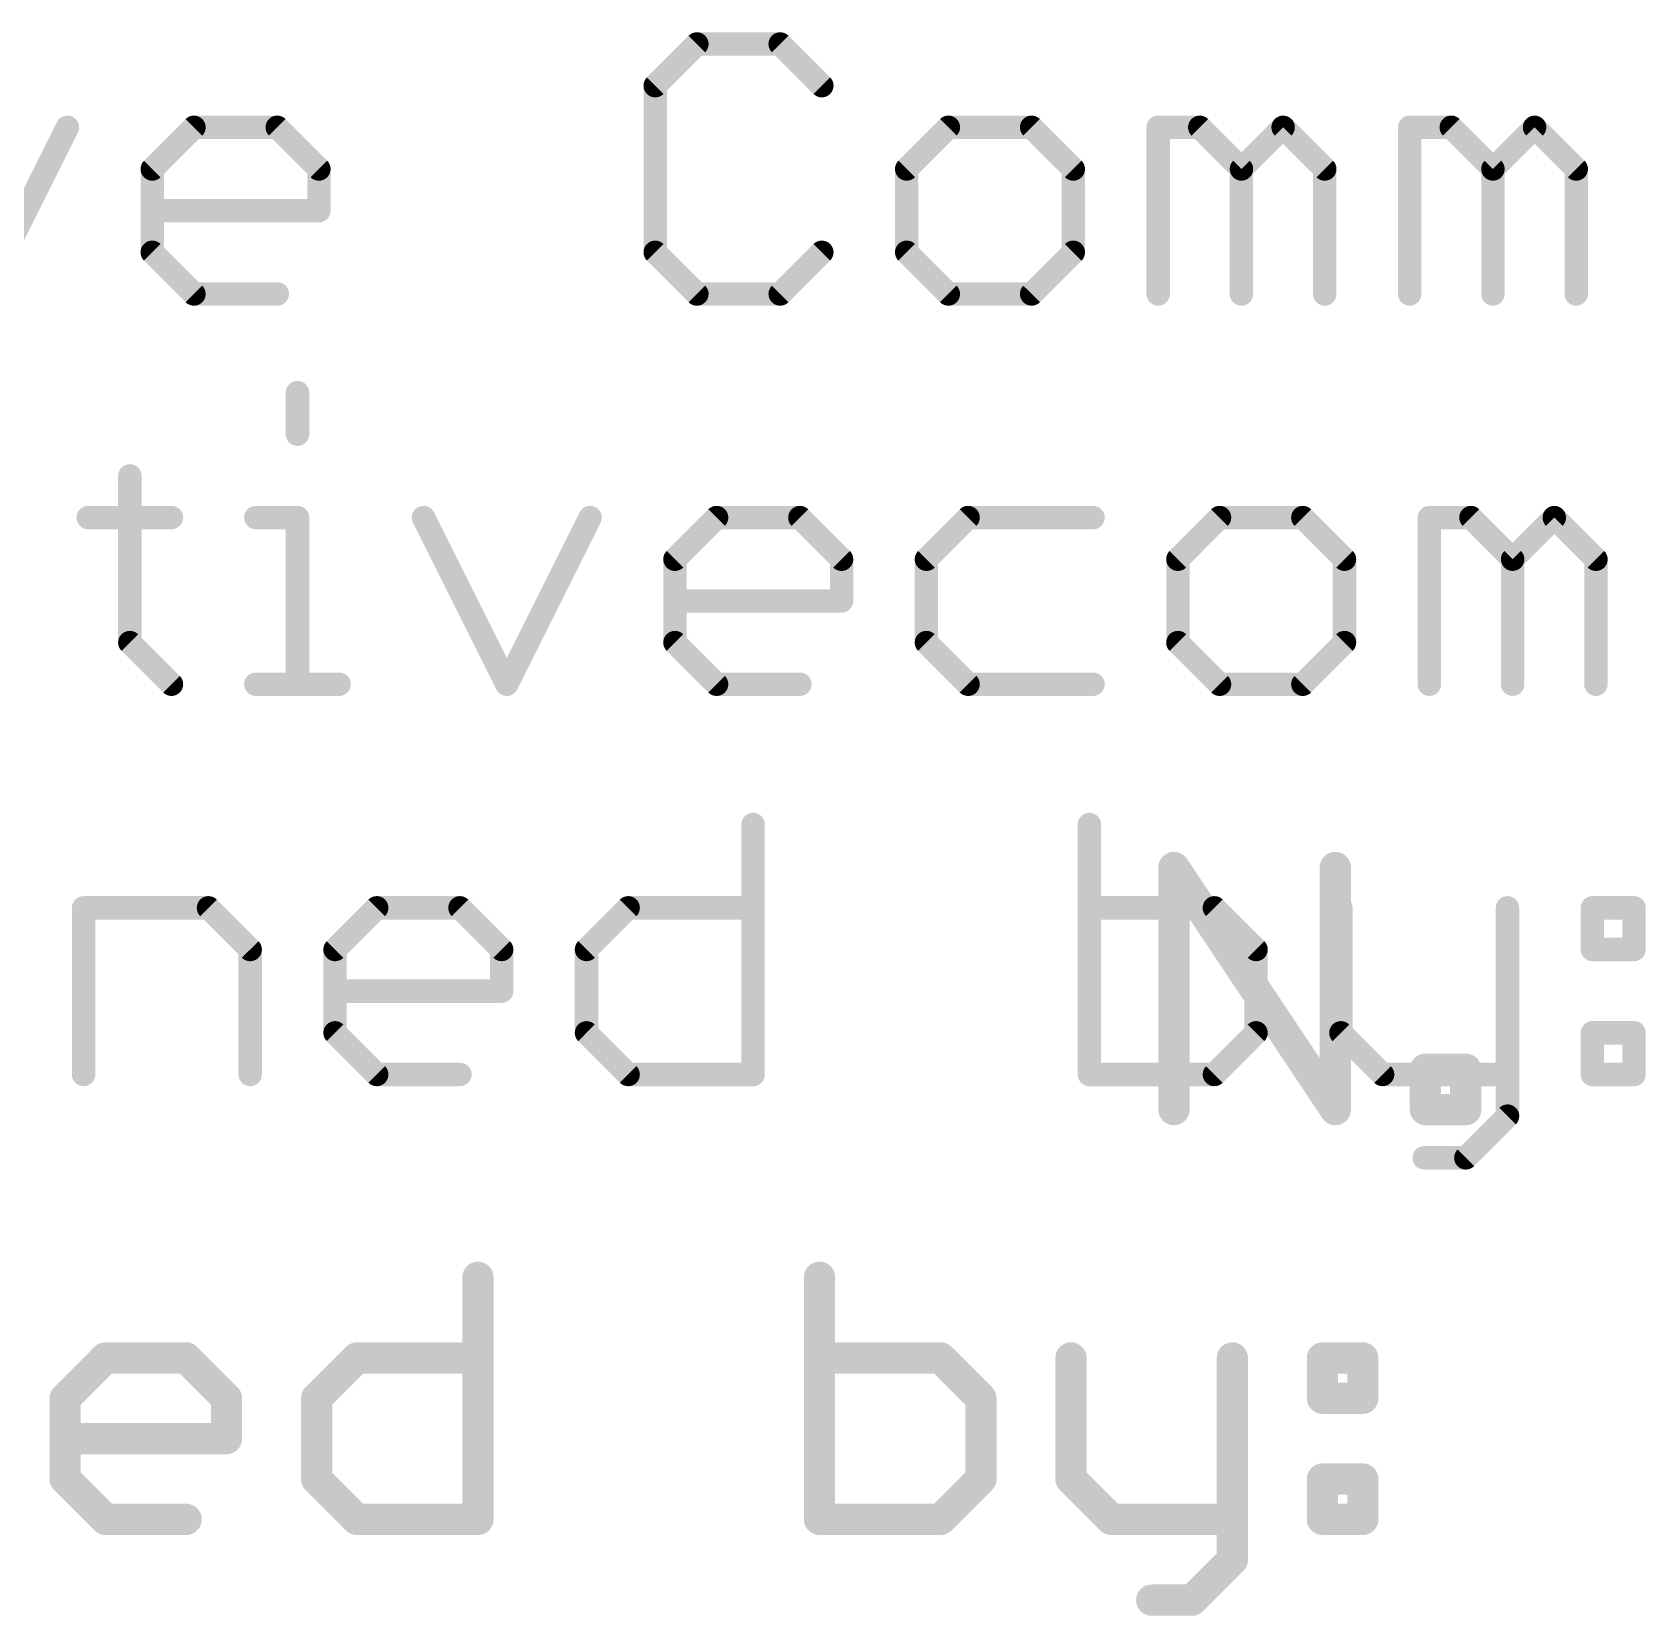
# Model space of a CAD drawing. Extents: x -30 to 77, y -19 to 28.
# Drawn here: x 9.43 to 19.94, y -18.69 to -8.38 of the extents above; entities that cross this region are included whole.
import ezdxf

# ---------------------------------------------------------------- set-up
doc = ezdxf.new("R2010")
doc.units = 0
doc.layers.add('51', color=53, linetype='CONTINUOUS')

msp = doc.modelspace()

# ---------------------------------------------------------------- linework, layer by layer
at = {"layer": '51'}
for points, const_width in [([(13.7597, -8.4568), (13.4885, -8.728)], 0.1524), ([(14.302, -8.4568), (13.7597, -8.4568)], 0.1524), ([(14.5732, -8.728), (14.302, -8.4568)], 0.1524), ([(13.4885, -8.728), (13.4885, -9.8126)], 0.1524), ([(9.1194, -10.0838), (9.6617, -8.9991)], 0.1524), ([(10.2142, -9.2703), (10.4854, -8.9991)], 0.1524), ([(10.4854, -8.9991), (11.0277, -8.9991)], 0.1524), ([(11.0277, -8.9991), (11.2988, -9.2703)], 0.1524), ([(15.3968, -8.9991), (15.1257, -9.2703)], 0.1524), ([(15.9392, -8.9991), (15.3968, -8.9991)], 0.1524), ([(16.2103, -9.2703), (15.9392, -8.9991)], 0.1524), ([(16.7628, -10.0838), (16.7628, -8.9991)], 0.1524), ([(16.7628, -8.9991), (17.034, -8.9991)], 0.1524), ([(17.034, -8.9991), (17.3051, -9.2703)], 0.1524), ([(17.3051, -9.2703), (17.5763, -8.9991)], 0.1524), ([(17.5763, -8.9991), (17.8475, -9.2703)], 0.1524), ([(18.4, -10.0838), (18.4, -8.9991)], 0.1524), ([(18.4, -8.9991), (18.6711, -8.9991)], 0.1524), ([(18.6711, -8.9991), (18.9423, -9.2703)], 0.1524), ([(18.9423, -9.2703), (19.2135, -8.9991)], 0.1524), ([(19.2135, -8.9991), (19.4846, -9.2703)], 0.1524), ([(10.2142, -9.8126), (10.2142, -9.2703)], 0.1524), ([(11.2988, -9.2703), (11.2988, -9.5415)], 0.1524), ([(15.1257, -9.2703), (15.1257, -9.8126)], 0.1524), ([(16.2103, -9.8126), (16.2103, -9.2703)], 0.1524), ([(17.3051, -9.2703), (17.3051, -10.0838)], 0.1524), ([(17.8475, -9.2703), (17.8475, -10.0838)], 0.1524), ([(18.9423, -9.2703), (18.9423, -10.0838)], 0.1524), ([(19.4846, -9.2703), (19.4846, -10.0838)], 0.1524), ([(11.2988, -9.5415), (10.2142, -9.5415)], 0.1524), ([(10.4854, -10.0838), (10.2142, -9.8126)], 0.1524), ([(13.4885, -9.8126), (13.7597, -10.0838)], 0.1524), ([(14.302, -10.0838), (14.5732, -9.8126)], 0.1524), ([(15.1257, -9.8126), (15.3968, -10.0838)], 0.1524), ([(15.9392, -10.0838), (16.2103, -9.8126)], 0.1524), ([(11.0277, -10.0838), (10.4854, -10.0838)], 0.1524), ([(13.7597, -10.0838), (14.302, -10.0838)], 0.1524), ([(15.3968, -10.0838), (15.9392, -10.0838)], 0.1524), ([(11.1595, -10.7256), (11.1595, -10.9968)], 0.1524), ([(10.068, -11.268), (10.068, -12.3526)], 0.1524), ([(9.7969, -11.5391), (10.3392, -11.5391)], 0.1524), ([(10.8883, -11.5391), (11.1595, -11.5391)], 0.1524), ([(11.1595, -11.5391), (11.1595, -12.6238)], 0.1524), ([(11.9798, -11.5391), (12.5221, -12.6238)], 0.1524), ([(12.5221, -12.6238), (13.0644, -11.5391)], 0.1524), ([(13.6169, -11.8103), (13.8881, -11.5391)], 0.1524), ([(13.8881, -11.5391), (14.4304, -11.5391)], 0.1524), ([(14.4304, -11.5391), (14.7016, -11.8103)], 0.1524), ([(15.5252, -11.5391), (15.2541, -11.8103)], 0.1524), ([(16.3387, -11.5391), (15.5252, -11.5391)], 0.1524), ([(17.1624, -11.5391), (16.8912, -11.8103)], 0.1524), ([(17.7047, -11.5391), (17.1624, -11.5391)], 0.1524), ([(17.9759, -11.8103), (17.7047, -11.5391)], 0.1524), ([(18.5284, -12.6238), (18.5284, -11.5391)], 0.1524), ([(18.5284, -11.5391), (18.7995, -11.5391)], 0.1524), ([(18.7995, -11.5391), (19.0707, -11.8103)], 0.1524), ([(19.0707, -11.8103), (19.3419, -11.5391)], 0.1524), ([(19.3419, -11.5391), (19.613, -11.8103)], 0.1524), ([(13.6169, -12.3526), (13.6169, -11.8103)], 0.1524), ([(14.7016, -11.8103), (14.7016, -12.0815)], 0.1524), ([(15.2541, -11.8103), (15.2541, -12.3526)], 0.1524), ([(16.8912, -11.8103), (16.8912, -12.3526)], 0.1524), ([(17.9759, -12.3526), (17.9759, -11.8103)], 0.1524), ([(19.0707, -11.8103), (19.0707, -12.6238)], 0.1524), ([(19.613, -11.8103), (19.613, -12.6238)], 0.1524), ([(14.7016, -12.0815), (13.6169, -12.0815)], 0.1524), ([(10.068, -12.3526), (10.3392, -12.6238)], 0.1524), ([(13.8881, -12.6238), (13.6169, -12.3526)], 0.1524), ([(15.2541, -12.3526), (15.5252, -12.6238)], 0.1524), ([(16.8912, -12.3526), (17.1624, -12.6238)], 0.1524), ([(17.7047, -12.6238), (17.9759, -12.3526)], 0.1524), ([(10.8883, -12.6238), (11.4306, -12.6238)], 0.1524), ([(14.4304, -12.6238), (13.8881, -12.6238)], 0.1524), ([(15.5252, -12.6238), (16.3387, -12.6238)], 0.1524), ([(17.1624, -12.6238), (17.7047, -12.6238)], 0.1524), ([(14.1258, -13.5368), (14.1258, -15.1638)], 0.1524), ([(16.3154, -13.5368), (16.3154, -15.1638)], 0.1524), ([(16.8656, -15.3924), (16.8656, -13.8163)], 0.2032), ([(16.8656, -13.8163), (17.9164, -15.3924)], 0.2032), ([(17.9164, -15.3924), (17.9164, -13.8163)], 0.2032), ([(9.7668, -15.1638), (9.7668, -14.0791)], 0.1524), ([(9.7668, -14.0791), (10.5803, -14.0791)], 0.1524), ([(10.5803, -14.0791), (10.8514, -14.3503)], 0.1524), ([(11.4039, -14.3503), (11.6751, -14.0791)], 0.1524), ([(11.6751, -14.0791), (12.2174, -14.0791)], 0.1524), ([(12.2174, -14.0791), (12.4886, -14.3503)], 0.1524), ([(13.0411, -14.3503), (13.3123, -14.0791)], 0.1524), ([(13.3123, -14.0791), (14.1258, -14.0791)], 0.1524), ([(17.1289, -14.0791), (16.3154, -14.0791)], 0.1524), ([(17.4001, -14.3503), (17.1289, -14.0791)], 0.1524), ([(17.9526, -14.0791), (17.9526, -14.8926)], 0.1524), ([(19.0372, -14.0791), (19.0372, -15.435)], 0.1524), ([(19.5897, -14.0791), (19.8609, -14.0791)], 0.1524), ([(19.5897, -14.3503), (19.5897, -14.0791)], 0.1524), ([(19.8609, -14.0791), (19.8609, -14.3503)], 0.1524), ([(10.8514, -14.3503), (10.8514, -15.1638)], 0.1524), ([(11.4039, -14.8926), (11.4039, -14.3503)], 0.1524), ([(12.4886, -14.3503), (12.4886, -14.6215)], 0.1524), ([(13.0411, -14.8926), (13.0411, -14.3503)], 0.1524), ([(17.4001, -14.8926), (17.4001, -14.3503)], 0.1524), ([(19.8609, -14.3503), (19.5897, -14.3503)], 0.1524), ([(12.4886, -14.6215), (11.4039, -14.6215)], 0.1524), ([(11.6751, -15.1638), (11.4039, -14.8926)], 0.1524), ([(13.3123, -15.1638), (13.0411, -14.8926)], 0.1524), ([(17.1289, -15.1638), (17.4001, -14.8926)], 0.1524), ([(17.9526, -14.8926), (18.2237, -15.1638)], 0.1524), ([(19.5897, -14.8926), (19.8609, -14.8926)], 0.1524), ([(19.5897, -15.1638), (19.5897, -14.8926)], 0.1524), ([(19.8609, -14.8926), (19.8609, -15.1638)], 0.1524), ([(12.2174, -15.1638), (11.6751, -15.1638)], 0.1524), ([(14.1258, -15.1638), (13.3123, -15.1638)], 0.1524), ([(16.3154, -15.1638), (17.1289, -15.1638)], 0.1524), ([(18.2237, -15.1638), (19.0372, -15.1638)], 0.1524), ([(18.5028, -15.3924), (18.5028, -15.1297)], 0.2032), ([(18.5028, -15.1297), (18.7654, -15.1297)], 0.2032), ([(18.7654, -15.1297), (18.7654, -15.3924)], 0.2032), ([(19.8609, -15.1638), (19.5897, -15.1638)], 0.1524), ([(18.7654, -15.3924), (18.5028, -15.3924)], 0.2032), ([(19.0372, -15.435), (18.7661, -15.7061)], 0.1524), ([(18.7661, -15.7061), (18.4949, -15.7061)], 0.1524), ([(12.3346, -16.4833), (12.3346, -18.0594)], 0.2032), ([(14.5581, -16.4833), (14.5581, -18.0594)], 0.2032), ([(9.6467, -17.2713), (9.9094, -17.0086)], 0.2032), ([(9.9094, -17.0086), (10.4347, -17.0086)], 0.2032), ([(10.4347, -17.0086), (10.6974, -17.2713)], 0.2032), ([(11.2838, -17.2713), (11.5465, -17.0086)], 0.2032), ([(11.5465, -17.0086), (12.3346, -17.0086)], 0.2032), ([(15.3462, -17.0086), (14.5581, -17.0086)], 0.2032), ([(15.6089, -17.2713), (15.3462, -17.0086)], 0.2032), ([(16.1953, -17.0086), (16.1953, -17.7967)], 0.2032), ([(17.2461, -17.0086), (17.2461, -18.3221)], 0.2032), ([(17.8324, -17.0086), (18.0951, -17.0086)], 0.2032), ([(17.8324, -17.2713), (17.8324, -17.0086)], 0.2032), ([(18.0951, -17.0086), (18.0951, -17.2713)], 0.2032), ([(9.6467, -17.7967), (9.6467, -17.2713)], 0.2032), ([(10.6974, -17.2713), (10.6974, -17.534)], 0.2032), ([(11.2838, -17.7967), (11.2838, -17.2713)], 0.2032), ([(15.6089, -17.7967), (15.6089, -17.2713)], 0.2032), ([(18.0951, -17.2713), (17.8324, -17.2713)], 0.2032), ([(10.6974, -17.534), (9.6467, -17.534)], 0.2032), ([(9.9094, -18.0594), (9.6467, -17.7967)], 0.2032), ([(11.5465, -18.0594), (11.2838, -17.7967)], 0.2032), ([(15.3462, -18.0594), (15.6089, -17.7967)], 0.2032), ([(16.1953, -17.7967), (16.458, -18.0594)], 0.2032), ([(17.8324, -17.7967), (18.0951, -17.7967)], 0.2032), ([(17.8324, -18.0594), (17.8324, -17.7967)], 0.2032), ([(18.0951, -17.7967), (18.0951, -18.0594)], 0.2032), ([(10.4347, -18.0594), (9.9094, -18.0594)], 0.2032), ([(12.3346, -18.0594), (11.5465, -18.0594)], 0.2032), ([(14.5581, -18.0594), (15.3462, -18.0594)], 0.2032), ([(16.458, -18.0594), (17.2461, -18.0594)], 0.2032), ([(18.0951, -18.0594), (17.8324, -18.0594)], 0.2032), ([(17.2461, -18.3221), (16.9834, -18.5848)], 0.2032), ([(16.9834, -18.5848), (16.7207, -18.5848)], 0.2032)]:
    msp.add_lwpolyline(points, dxfattribs=dict(at, const_width=const_width))
for points, const_width in [([(13.7597, -8.4187, 1), (13.7597, -8.4949)], 0.0762), ([(13.7866, -8.4838, 1), (13.7327, -8.4299)], 0.0762), ([(14.3289, -8.4299, 1), (14.2751, -8.4838)], 0.0762), ([(14.302, -8.4949, 1), (14.302, -8.4187)], 0.0762), ([(13.5266, -8.728, 1), (13.4504, -8.728)], 0.0762), ([(13.4616, -8.701, 1), (13.5154, -8.7549)], 0.0762), ([(14.5462, -8.7549, 1), (14.6001, -8.701)], 0.0762), ([(9.6958, -9.0162, 1), (9.6276, -8.9821)], 0.0762), ([(10.4854, -8.961, 1), (10.4854, -9.0372)], 0.0762), ([(10.5123, -9.0261, 1), (10.4584, -8.9722)], 0.0762), ([(11.0546, -8.9722, 1), (11.0007, -9.0261)], 0.0762), ([(11.0277, -9.0372, 1), (11.0277, -8.961)], 0.0762), ([(15.3968, -8.961, 1), (15.3968, -9.0372)], 0.0762), ([(15.4238, -9.0261, 1), (15.3699, -8.9722)], 0.0762), ([(15.9661, -8.9722, 1), (15.9122, -9.0261)], 0.0762), ([(15.9392, -9.0372, 1), (15.9392, -8.961)], 0.0762), ([(16.8009, -8.9991, 1), (16.7247, -8.9991)], 0.0762), ([(16.7628, -8.961, 1), (16.7628, -9.0372)], 0.0762), ([(17.0609, -8.9722, 1), (17.007, -9.0261)], 0.0762), ([(17.034, -9.0372, 1), (17.034, -8.961)], 0.0762), ([(17.6033, -8.9722, 1), (17.5494, -9.0261)], 0.0762), ([(17.6033, -9.0261, 1), (17.5494, -8.9722)], 0.0762), ([(18.4381, -8.9991, 1), (18.3619, -8.9991)], 0.0762), ([(18.4, -8.961, 1), (18.4, -9.0372)], 0.0762), ([(18.6981, -8.9722, 1), (18.6442, -9.0261)], 0.0762), ([(18.6711, -9.0372, 1), (18.6711, -8.961)], 0.0762), ([(19.2404, -8.9722, 1), (19.1865, -9.0261)], 0.0762), ([(19.2404, -9.0261, 1), (19.1865, -8.9722)], 0.0762), ([(10.2523, -9.2703, 1), (10.1761, -9.2703)], 0.0762), ([(10.1872, -9.2434, 1), (10.2411, -9.2972)], 0.0762), ([(11.3369, -9.2703, 1), (11.2607, -9.2703)], 0.0762), ([(11.2719, -9.2972, 1), (11.3258, -9.2434)], 0.0762), ([(15.1638, -9.2703, 1), (15.0876, -9.2703)], 0.0762), ([(15.0987, -9.2434, 1), (15.1526, -9.2972)], 0.0762), ([(16.2484, -9.2703, 1), (16.1722, -9.2703)], 0.0762), ([(16.1834, -9.2972, 1), (16.2373, -9.2434)], 0.0762), ([(17.3432, -9.2703, 1), (17.267, -9.2703)], 0.0762), ([(17.2782, -9.2434, 1), (17.3321, -9.2972)], 0.0762), ([(17.2782, -9.2972, 1), (17.3321, -9.2434)], 0.0762), ([(17.8856, -9.2703, 1), (17.8094, -9.2703)], 0.0762), ([(17.8205, -9.2972, 1), (17.8744, -9.2434)], 0.0762), ([(18.9804, -9.2703, 1), (18.9042, -9.2703)], 0.0762), ([(18.9154, -9.2434, 1), (18.9692, -9.2972)], 0.0762), ([(18.9154, -9.2972, 1), (18.9692, -9.2434)], 0.0762), ([(19.5227, -9.2703, 1), (19.4465, -9.2703)], 0.0762), ([(19.4577, -9.2972, 1), (19.5116, -9.2434)], 0.0762), ([(10.2142, -9.5034, 1), (10.2142, -9.5796)], 0.0762), ([(11.2607, -9.5415, 1), (11.3369, -9.5415)], 0.0762), ([(11.2988, -9.5796, 1), (11.2988, -9.5034)], 0.0762), ([(10.2411, -9.7857, 1), (10.1872, -9.8396)], 0.0762), ([(13.5154, -9.7857, 1), (13.4616, -9.8396)], 0.0762), ([(14.6001, -9.8396, 1), (14.5462, -9.7857)], 0.0762), ([(15.1526, -9.7857, 1), (15.0987, -9.8396)], 0.0762), ([(16.2373, -9.8396, 1), (16.1834, -9.7857)], 0.0762), ([(10.1761, -9.8126, 1), (10.2523, -9.8126)], 0.0762), ([(13.4504, -9.8126, 1), (13.5266, -9.8126)], 0.0762), ([(15.0876, -9.8126, 1), (15.1638, -9.8126)], 0.0762), ([(16.1722, -9.8126, 1), (16.2484, -9.8126)], 0.0762), ([(10.4854, -10.0457, 1), (10.4854, -10.1219)], 0.0762), ([(10.4584, -10.1107, 1), (10.5123, -10.0569)], 0.0762), ([(11.0277, -10.1219, 1), (11.0277, -10.0457)], 0.0762), ([(13.7597, -10.0457, 1), (13.7597, -10.1219)], 0.0762), ([(13.7327, -10.1107, 1), (13.7866, -10.0569)], 0.0762), ([(14.2751, -10.0569, 1), (14.3289, -10.1107)], 0.0762), ([(14.302, -10.1219, 1), (14.302, -10.0457)], 0.0762), ([(15.3968, -10.0457, 1), (15.3968, -10.1219)], 0.0762), ([(15.3699, -10.1107, 1), (15.4238, -10.0569)], 0.0762), ([(15.9122, -10.0569, 1), (15.9661, -10.1107)], 0.0762), ([(15.9392, -10.1219, 1), (15.9392, -10.0457)], 0.0762), ([(16.7247, -10.0838, 1), (16.8009, -10.0838)], 0.0762), ([(17.267, -10.0838, 1), (17.3432, -10.0838)], 0.0762), ([(17.8094, -10.0838, 1), (17.8856, -10.0838)], 0.0762), ([(18.3619, -10.0838, 1), (18.4381, -10.0838)], 0.0762), ([(18.9042, -10.0838, 1), (18.9804, -10.0838)], 0.0762), ([(19.4465, -10.0838, 1), (19.5227, -10.0838)], 0.0762), ([(11.1976, -10.7256, 1), (11.1214, -10.7256)], 0.0762), ([(11.1214, -10.9968, 1), (11.1976, -10.9968)], 0.0762), ([(10.1061, -11.268, 1), (10.0299, -11.268)], 0.0762), ([(9.7969, -11.501, 1), (9.7969, -11.5772)], 0.0762), ([(10.3392, -11.5772, 1), (10.3392, -11.501)], 0.0762), ([(10.8883, -11.501, 1), (10.8883, -11.5772)], 0.0762), ([(11.1976, -11.5391, 1), (11.1214, -11.5391)], 0.0762), ([(11.1595, -11.5772, 1), (11.1595, -11.501)], 0.0762), ([(12.0138, -11.5221, 1), (11.9457, -11.5562)], 0.0762), ([(13.0985, -11.5562, 1), (13.0303, -11.5221)], 0.0762), ([(13.8881, -11.501, 1), (13.8881, -11.5772)], 0.0762), ([(13.915, -11.5661, 1), (13.8611, -11.5122)], 0.0762), ([(14.4573, -11.5122, 1), (14.4035, -11.5661)], 0.0762), ([(14.4304, -11.5772, 1), (14.4304, -11.501)], 0.0762), ([(15.5252, -11.501, 1), (15.5252, -11.5772)], 0.0762), ([(15.5522, -11.5661, 1), (15.4983, -11.5122)], 0.0762), ([(16.3387, -11.5772, 1), (16.3387, -11.501)], 0.0762), ([(17.1624, -11.501, 1), (17.1624, -11.5772)], 0.0762), ([(17.1893, -11.5661, 1), (17.1354, -11.5122)], 0.0762), ([(17.7317, -11.5122, 1), (17.6778, -11.5661)], 0.0762), ([(17.7047, -11.5772, 1), (17.7047, -11.501)], 0.0762), ([(18.5665, -11.5391, 1), (18.4903, -11.5391)], 0.0762), ([(18.5284, -11.501, 1), (18.5284, -11.5772)], 0.0762), ([(18.8265, -11.5122, 1), (18.7726, -11.5661)], 0.0762), ([(18.7995, -11.5772, 1), (18.7995, -11.501)], 0.0762), ([(19.3688, -11.5122, 1), (19.3149, -11.5661)], 0.0762), ([(19.3688, -11.5661, 1), (19.3149, -11.5122)], 0.0762), ([(13.655, -11.8103, 1), (13.5788, -11.8103)], 0.0762), ([(13.59, -11.7834, 1), (13.6439, -11.8372)], 0.0762), ([(14.7397, -11.8103, 1), (14.6635, -11.8103)], 0.0762), ([(14.6746, -11.8372, 1), (14.7285, -11.7834)], 0.0762), ([(15.2922, -11.8103, 1), (15.216, -11.8103)], 0.0762), ([(15.2271, -11.7834, 1), (15.281, -11.8372)], 0.0762), ([(16.9293, -11.8103, 1), (16.8531, -11.8103)], 0.0762), ([(16.8643, -11.7834, 1), (16.9182, -11.8372)], 0.0762), ([(18.014, -11.8103, 1), (17.9378, -11.8103)], 0.0762), ([(17.9489, -11.8372, 1), (18.0028, -11.7834)], 0.0762), ([(19.1088, -11.8103, 1), (19.0326, -11.8103)], 0.0762), ([(19.0438, -11.7834, 1), (19.0976, -11.8372)], 0.0762), ([(19.0438, -11.8372, 1), (19.0976, -11.7834)], 0.0762), ([(19.6511, -11.8103, 1), (19.5749, -11.8103)], 0.0762), ([(19.5861, -11.8372, 1), (19.64, -11.7834)], 0.0762), ([(13.6169, -12.0434, 1), (13.6169, -12.1196)], 0.0762), ([(14.6635, -12.0815, 1), (14.7397, -12.0815)], 0.0762), ([(14.7016, -12.1196, 1), (14.7016, -12.0434)], 0.0762), ([(10.095, -12.3257, 1), (10.0411, -12.3796)], 0.0762), ([(13.6439, -12.3257, 1), (13.59, -12.3796)], 0.0762), ([(15.281, -12.3257, 1), (15.2271, -12.3796)], 0.0762), ([(16.9182, -12.3257, 1), (16.8643, -12.3796)], 0.0762), ([(18.0028, -12.3796, 1), (17.9489, -12.3257)], 0.0762), ([(10.0299, -12.3526, 1), (10.1061, -12.3526)], 0.0762), ([(13.5788, -12.3526, 1), (13.655, -12.3526)], 0.0762), ([(15.216, -12.3526, 1), (15.2922, -12.3526)], 0.0762), ([(16.8531, -12.3526, 1), (16.9293, -12.3526)], 0.0762), ([(17.9378, -12.3526, 1), (18.014, -12.3526)], 0.0762), ([(10.3123, -12.6507, 1), (10.3661, -12.5969)], 0.0762), ([(10.8883, -12.5857, 1), (10.8883, -12.6619)], 0.0762), ([(11.1214, -12.6238, 1), (11.1976, -12.6238)], 0.0762), ([(11.4306, -12.6619, 1), (11.4306, -12.5857)], 0.0762), ([(12.488, -12.6068, 1), (12.5562, -12.6408)], 0.0762), ([(12.488, -12.6408, 1), (12.5562, -12.6068)], 0.0762), ([(13.8881, -12.5857, 1), (13.8881, -12.6619)], 0.0762), ([(13.8611, -12.6507, 1), (13.915, -12.5969)], 0.0762), ([(14.4304, -12.6619, 1), (14.4304, -12.5857)], 0.0762), ([(15.5252, -12.5857, 1), (15.5252, -12.6619)], 0.0762), ([(15.4983, -12.6507, 1), (15.5522, -12.5969)], 0.0762), ([(16.3387, -12.6619, 1), (16.3387, -12.5857)], 0.0762), ([(17.1624, -12.5857, 1), (17.1624, -12.6619)], 0.0762), ([(17.1354, -12.6507, 1), (17.1893, -12.5969)], 0.0762), ([(17.6778, -12.5969, 1), (17.7317, -12.6507)], 0.0762), ([(17.7047, -12.6619, 1), (17.7047, -12.5857)], 0.0762), ([(18.4903, -12.6238, 1), (18.5665, -12.6238)], 0.0762), ([(19.0326, -12.6238, 1), (19.1088, -12.6238)], 0.0762), ([(19.5749, -12.6238, 1), (19.6511, -12.6238)], 0.0762), ([(14.1639, -13.5368, 1), (14.0877, -13.5368)], 0.0762), ([(16.3535, -13.5368, 1), (16.2773, -13.5368)], 0.0762), ([(16.9079, -13.7881, 1), (16.8233, -13.8444)], 0.1016), ([(16.9164, -13.8163, 1), (16.8148, -13.8163)], 0.1016), ([(17.9672, -13.8163, 1), (17.8656, -13.8163)], 0.1016), ([(9.8049, -14.0791, 1), (9.7287, -14.0791)], 0.0762), ([(9.7668, -14.041, 1), (9.7668, -14.1172)], 0.0762), ([(10.6072, -14.0522, 1), (10.5533, -14.1061)], 0.0762), ([(10.5803, -14.1172, 1), (10.5803, -14.041)], 0.0762), ([(11.6751, -14.041, 1), (11.6751, -14.1172)], 0.0762), ([(11.702, -14.1061, 1), (11.6482, -14.0522)], 0.0762), ([(12.2444, -14.0522, 1), (12.1905, -14.1061)], 0.0762), ([(12.2174, -14.1172, 1), (12.2174, -14.041)], 0.0762), ([(13.3123, -14.041, 1), (13.3123, -14.1172)], 0.0762), ([(13.3392, -14.1061, 1), (13.2853, -14.0522)], 0.0762), ([(14.1258, -14.1172, 1), (14.1258, -14.041)], 0.0762), ([(16.3154, -14.041, 1), (16.3154, -14.1172)], 0.0762), ([(17.1558, -14.0522, 1), (17.102, -14.1061)], 0.0762), ([(17.1289, -14.1172, 1), (17.1289, -14.041)], 0.0762), ([(17.9907, -14.0791, 1), (17.9145, -14.0791)], 0.0762), ([(19.0753, -14.0791, 1), (18.9991, -14.0791)], 0.0762), ([(19.5897, -14.041, 1), (19.5897, -14.1172)], 0.0762), ([(19.6278, -14.0791, 1), (19.5516, -14.0791)], 0.0762), ([(19.899, -14.0791, 1), (19.8228, -14.0791)], 0.0762), ([(19.8609, -14.1172, 1), (19.8609, -14.041)], 0.0762), ([(10.8895, -14.3503, 1), (10.8133, -14.3503)], 0.0762), ([(10.8245, -14.3772, 1), (10.8784, -14.3234)], 0.0762), ([(11.442, -14.3503, 1), (11.3658, -14.3503)], 0.0762), ([(11.377, -14.3234, 1), (11.4309, -14.3772)], 0.0762), ([(12.5267, -14.3503, 1), (12.4505, -14.3503)], 0.0762), ([(12.4617, -14.3772, 1), (12.5155, -14.3234)], 0.0762), ([(13.0792, -14.3503, 1), (13.003, -14.3503)], 0.0762), ([(13.0142, -14.3234, 1), (13.068, -14.3772)], 0.0762), ([(17.4382, -14.3503, 1), (17.362, -14.3503)], 0.0762), ([(17.3731, -14.3772, 1), (17.427, -14.3234)], 0.0762), ([(19.5897, -14.3122, 1), (19.5897, -14.3884)], 0.0762), ([(19.8609, -14.3884, 1), (19.8609, -14.3122)], 0.0762), ([(19.5516, -14.3503, 1), (19.6278, -14.3503)], 0.0762), ([(19.8228, -14.3503, 1), (19.899, -14.3503)], 0.0762), ([(11.4039, -14.5834, 1), (11.4039, -14.6596)], 0.0762), ([(12.4505, -14.6215, 1), (12.5267, -14.6215)], 0.0762), ([(12.4886, -14.6596, 1), (12.4886, -14.5834)], 0.0762), ([(11.4309, -14.8657, 1), (11.377, -14.9196)], 0.0762), ([(11.3658, -14.8926, 1), (11.442, -14.8926)], 0.0762), ([(13.068, -14.8657, 1), (13.0142, -14.9196)], 0.0762), ([(13.003, -14.8926, 1), (13.0792, -14.8926)], 0.0762), ([(17.362, -14.8926, 1), (17.4382, -14.8926)], 0.0762), ([(17.427, -14.9196, 1), (17.3731, -14.8657)], 0.0762), ([(17.9795, -14.8657, 1), (17.9256, -14.9196)], 0.0762), ([(17.9145, -14.8926, 1), (17.9907, -14.8926)], 0.0762), ([(19.5897, -14.8545, 1), (19.5897, -14.9307)], 0.0762), ([(19.6278, -14.8926, 1), (19.5516, -14.8926)], 0.0762), ([(19.899, -14.8926, 1), (19.8228, -14.8926)], 0.0762), ([(19.8609, -14.9307, 1), (19.8609, -14.8545)], 0.0762), ([(9.7287, -15.1638, 1), (9.8049, -15.1638)], 0.0762), ([(10.8133, -15.1638, 1), (10.8895, -15.1638)], 0.0762), ([(11.6751, -15.1257, 1), (11.6751, -15.2019)], 0.0762), ([(11.6482, -15.1907, 1), (11.702, -15.1369)], 0.0762), ([(12.2174, -15.2019, 1), (12.2174, -15.1257)], 0.0762), ([(13.3123, -15.1257, 1), (13.3123, -15.2019)], 0.0762), ([(13.2853, -15.1907, 1), (13.3392, -15.1369)], 0.0762), ([(14.0877, -15.1638, 1), (14.1639, -15.1638)], 0.0762), ([(14.1258, -15.2019, 1), (14.1258, -15.1257)], 0.0762), ([(16.3154, -15.1257, 1), (16.3154, -15.2019)], 0.0762), ([(16.2773, -15.1638, 1), (16.3535, -15.1638)], 0.0762), ([(17.102, -15.1369, 1), (17.1558, -15.1907)], 0.0762), ([(17.1289, -15.2019, 1), (17.1289, -15.1257)], 0.0762), ([(18.2237, -15.1257, 1), (18.2237, -15.2019)], 0.0762), ([(18.1968, -15.1907, 1), (18.2507, -15.1369)], 0.0762), ([(18.5536, -15.1297, 1), (18.452, -15.1297)], 0.1016), ([(18.5028, -15.0789, 1), (18.5028, -15.1805)], 0.1016), ([(18.8162, -15.1297, 1), (18.7146, -15.1297)], 0.1016), ([(18.7654, -15.1805, 1), (18.7654, -15.0789)], 0.1016), ([(19.0372, -15.2019, 1), (19.0372, -15.1257)], 0.0762), ([(19.5897, -15.1257, 1), (19.5897, -15.2019)], 0.0762), ([(19.5516, -15.1638, 1), (19.6278, -15.1638)], 0.0762), ([(19.8228, -15.1638, 1), (19.899, -15.1638)], 0.0762), ([(19.8609, -15.2019, 1), (19.8609, -15.1257)], 0.0762), ([(17.8741, -15.4206, 1), (17.9586, -15.3642)], 0.1016), ([(18.5028, -15.3416, 1), (18.5028, -15.4432)], 0.1016), ([(18.7654, -15.4432, 1), (18.7654, -15.3416)], 0.1016), ([(16.8148, -15.3924, 1), (16.9164, -15.3924)], 0.1016), ([(17.8656, -15.3924, 1), (17.9672, -15.3924)], 0.1016), ([(18.452, -15.3924, 1), (18.5536, -15.3924)], 0.1016), ([(18.7146, -15.3924, 1), (18.8162, -15.3924)], 0.1016), ([(18.9991, -15.435, 1), (19.0753, -15.435)], 0.0762), ([(19.0642, -15.4619, 1), (19.0103, -15.408)], 0.0762), ([(18.4949, -15.668, 1), (18.4949, -15.7442)], 0.0762), ([(18.7391, -15.6792, 1), (18.793, -15.7331)], 0.0762), ([(18.7661, -15.7442, 1), (18.7661, -15.668)], 0.0762), ([(12.3854, -16.4833, 1), (12.2838, -16.4833)], 0.1016), ([(14.6089, -16.4833, 1), (14.5073, -16.4833)], 0.1016), ([(9.9094, -16.9578, 1), (9.9094, -17.0594)], 0.1016), ([(9.9453, -17.0446, 1), (9.8734, -16.9727)], 0.1016), ([(10.4707, -16.9727, 1), (10.3988, -17.0446)], 0.1016), ([(10.4347, -17.0594, 1), (10.4347, -16.9578)], 0.1016), ([(11.5465, -16.9578, 1), (11.5465, -17.0594)], 0.1016), ([(11.5824, -17.0446, 1), (11.5106, -16.9727)], 0.1016), ([(12.3346, -17.0594, 1), (12.3346, -16.9578)], 0.1016), ([(14.5581, -16.9578, 1), (14.5581, -17.0594)], 0.1016), ([(15.3821, -16.9727, 1), (15.3103, -17.0446)], 0.1016), ([(15.3462, -17.0594, 1), (15.3462, -16.9578)], 0.1016), ([(16.2461, -17.0086, 1), (16.1445, -17.0086)], 0.1016), ([(17.2968, -17.0086, 1), (17.1953, -17.0086)], 0.1016), ([(17.8324, -16.9578, 1), (17.8324, -17.0594)], 0.1016), ([(17.8832, -17.0086, 1), (17.7816, -17.0086)], 0.1016), ([(18.1459, -17.0086, 1), (18.0443, -17.0086)], 0.1016), ([(18.0951, -17.0594, 1), (18.0951, -16.9578)], 0.1016), ([(9.6107, -17.2354, 1), (9.6826, -17.3072)], 0.1016), ([(9.6975, -17.2713, 1), (9.5959, -17.2713)], 0.1016), ([(10.7482, -17.2713, 1), (10.6466, -17.2713)], 0.1016), ([(10.6615, -17.3072, 1), (10.7333, -17.2354)], 0.1016), ([(11.3346, -17.2713, 1), (11.233, -17.2713)], 0.1016), ([(11.2479, -17.2354, 1), (11.3197, -17.3072)], 0.1016), ([(15.6597, -17.2713, 1), (15.5581, -17.2713)], 0.1016), ([(15.573, -17.3072, 1), (15.6448, -17.2354)], 0.1016), ([(17.8324, -17.2205, 1), (17.8324, -17.3221)], 0.1016), ([(17.7816, -17.2713, 1), (17.8832, -17.2713)], 0.1016), ([(18.0443, -17.2713, 1), (18.1459, -17.2713)], 0.1016), ([(18.0951, -17.3221, 1), (18.0951, -17.2205)], 0.1016), ([(9.6467, -17.4832, 1), (9.6467, -17.5848)], 0.1016), ([(10.6974, -17.5848, 1), (10.6974, -17.4832)], 0.1016), ([(10.6466, -17.534, 1), (10.7482, -17.534)], 0.1016), ([(9.6826, -17.7608, 1), (9.6107, -17.8326)], 0.1016), ([(9.5959, -17.7967, 1), (9.6975, -17.7967)], 0.1016), ([(11.3197, -17.7608, 1), (11.2479, -17.8326)], 0.1016), ([(11.233, -17.7967, 1), (11.3346, -17.7967)], 0.1016), ([(15.5581, -17.7967, 1), (15.6597, -17.7967)], 0.1016), ([(15.6448, -17.8326, 1), (15.573, -17.7608)], 0.1016), ([(16.2312, -17.7608, 1), (16.1594, -17.8326)], 0.1016), ([(16.1445, -17.7967, 1), (16.2461, -17.7967)], 0.1016), ([(17.8324, -17.7459, 1), (17.8324, -17.8475)], 0.1016), ([(17.8832, -17.7967, 1), (17.7816, -17.7967)], 0.1016), ([(18.1459, -17.7967, 1), (18.0443, -17.7967)], 0.1016), ([(18.0951, -17.8475, 1), (18.0951, -17.7459)], 0.1016), ([(9.9094, -18.0086, 1), (9.9094, -18.1102)], 0.1016), ([(10.4347, -18.1102, 1), (10.4347, -18.0086)], 0.1016), ([(11.5465, -18.0086, 1), (11.5465, -18.1102)], 0.1016), ([(12.3346, -18.1102, 1), (12.3346, -18.0086)], 0.1016), ([(14.5581, -18.0086, 1), (14.5581, -18.1102)], 0.1016), ([(15.3462, -18.1102, 1), (15.3462, -18.0086)], 0.1016), ([(16.458, -18.0086, 1), (16.458, -18.1102)], 0.1016), ([(17.2461, -18.1102, 1), (17.2461, -18.0086)], 0.1016), ([(17.8324, -18.0086, 1), (17.8324, -18.1102)], 0.1016), ([(18.0951, -18.1102, 1), (18.0951, -18.0086)], 0.1016), ([(9.8734, -18.0953, 1), (9.9453, -18.0235)], 0.1016), ([(11.5106, -18.0953, 1), (11.5824, -18.0235)], 0.1016), ([(12.2838, -18.0594, 1), (12.3854, -18.0594)], 0.1016), ([(14.5073, -18.0594, 1), (14.6089, -18.0594)], 0.1016), ([(15.3103, -18.0235, 1), (15.3821, -18.0953)], 0.1016), ([(16.4221, -18.0953, 1), (16.4939, -18.0235)], 0.1016), ([(17.7816, -18.0594, 1), (17.8832, -18.0594)], 0.1016), ([(18.0443, -18.0594, 1), (18.1459, -18.0594)], 0.1016), ([(17.1953, -18.3221, 1), (17.2968, -18.3221)], 0.1016), ([(17.282, -18.358, 1), (17.2101, -18.2862)], 0.1016), ([(16.7207, -18.534, 1), (16.7207, -18.6356)], 0.1016), ([(16.9834, -18.6356, 1), (16.9834, -18.534)], 0.1016), ([(16.9474, -18.5489, 1), (17.0193, -18.6207)], 0.1016)]:
    msp.add_lwpolyline(points, format="xyb", dxfattribs=dict(at, const_width=const_width))

doc.saveas('drawing.dxf')
